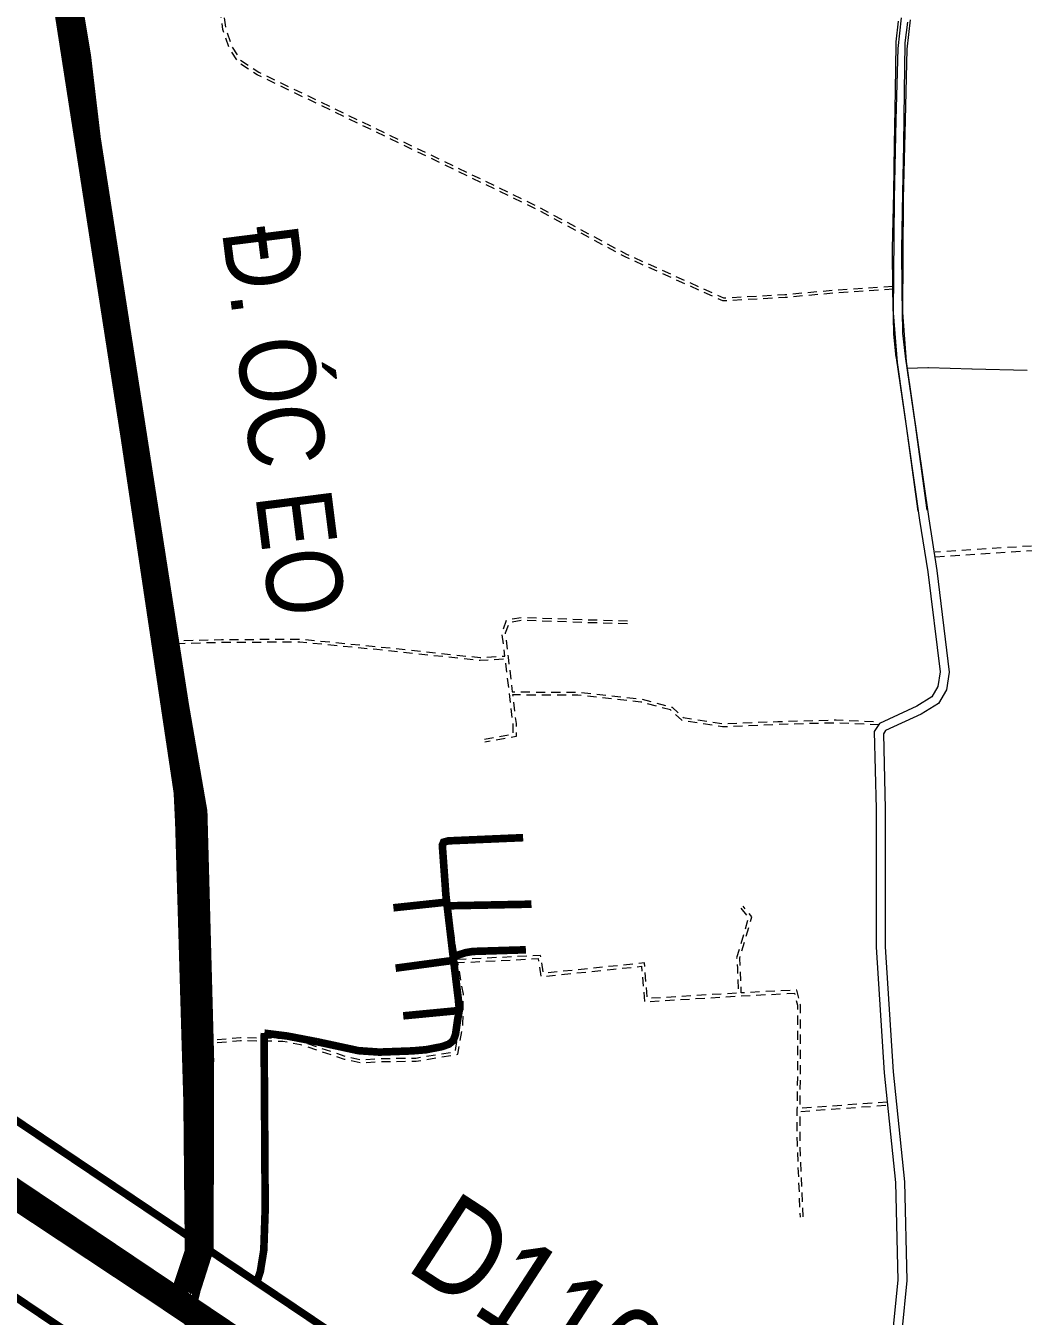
# Model space of a CAD drawing. Header units: metres. Extents: x 556238 to 587446, y 1177111 to 1219372.
# Drawn here: x 578225 to 578881, y 1196244 to 1197093 of the extents above; entities that cross this region are included whole.
import ezdxf
from ezdxf.enums import TextEntityAlignment as Align

# ---------------------------------------------------------------- set-up
doc = ezdxf.new("R2010")
doc.units = ezdxf.units.M
doc.header["$MEASUREMENT"] = 0
doc.set_wipeout_variables(frame=1)
for name, pattern in [('ACAD_ISO03W100', [30, 12, -18]), ('CONTINOUS', [0]), ('DASHED2', [0.375, 0.25, -0.125]), ('HIDDEN2', [4.7625, 3.175, -1.5875]), ('Xr_Nen GT$0$MON', [10, 6, -4])]:
    doc.linetypes.add(name, pattern=pattern)
doc.layers.add('DUONG GIAO THONG', color=7, linetype='Continuous')
for name, color, linetype, lineweight in [('Pipe _Existing_PHL', 4, 'HIDDEN2', 30), ('Pipe Existing', 1, 'ACAD_ISO03W100', 60), ('PMV_TEXT', 3, 'CONTINOUS', 25), ('Text ten duong', 150, 'Continuous', 15), ('Xr_Nen GT$0$DUONG BT-NEN BT', 38, 'Continuous', 0), ('Xr_Nen GT$0$DUONG NHUA', 38, 'Continuous', 0), ('Xr_Nen GT$0$DUONG_DA', 38, 'Xr_Nen GT$0$MON', 0)]:
    doc.layers.add(name, color=color, linetype=linetype, lineweight=lineweight)
doc.styles.add('CL_G', font='Vhelvcn.ttf')
doc.styles.add('VNI-Helve-Condense_G', font='Vhelvcn.ttf')

# ---------------------------------------------------------------- blocks, each defined once
blk = doc.blocks.new('GT CHINH')
at = {"layer": 'DUONG GIAO THONG', "color": 9, "ltscale": 5, "const_width": 17.5}
for points in [[(14272.4, -3845.11), (13773.35, -3509.42), (13587.02, -3383.26), (13238.41, -3149.82), (12809.47, -2861.52), (12472.39, -2635.02), (12056.71, -2354.7), (11788.45, -2174.34), (11758.47, -2144.36), (11756.84, -2087.49)], [(12763.4, -702.03), (12769.32, -709.08), (12782.39, -725.31), (12792.44, -745.11), (12799.99, -769.16), (12801.86, -787.41), (12860.39, -1038.14), (12891.14, -1304.87), (12904.95, -1644.19), (12854.86, -1988.62), (12853.43, -2049.23), (12938.52, -2595.77), (12944.72, -2725.99), (12946.53, -2912.14), (12937.94, -2937.84)]]:
    blk.add_lwpolyline(points, dxfattribs=at)

msp = doc.modelspace()

# ---------------------------------------------------------------- linework, layer by layer
at = {"layer": 'Xr_Nen GT$0$DUONG BT-NEN BT', "flags": 128}
msp.add_lwpolyline([(578804.53223, 1196867.53787), (578818.06227, 1196867.90405, -0.014233341), (578818.5461, 1196867.90342), (578847.08011, 1196867.05386, 0.002551547), (578847.19745, 1196867.05097), (578883.56617, 1196866.33955, 0.026478695)], format="xyb", dxfattribs=at)
at = {"layer": 'Xr_Nen GT$0$DUONG NHUA', "flags": 128}
for points in [[(578800.68757, 1197097.85019), (578798.29536, 1197077.67503), (578797.1201, 1197030.84271), (578795.9489, 1196979.1757), (578795.43135, 1196903.98786), (578797.87596, 1196871.29862), (578812.76051, 1196767.6112), (578818.16839, 1196733.69868), (578826.18263, 1196667.89694), (578824.68411, 1196658.25115), (578820.67045, 1196651.41293), (578810.98414, 1196645.35641), (578786.25376, 1196633.99251), (578782.89315, 1196628.7873), (578784.11097, 1196577.86861), (578784.10436, 1196486.85321), (578789.40038, 1196404.40762), (578796.86648, 1196332.30563), (578798.32092, 1196267.95245), (578795.09459, 1196235.45226)], [(578806.57215, 1197096.52224), (578804.28647, 1197077.2456), (578803.11839, 1197030.69946), (578801.94844, 1196979.08706), (578801.43289, 1196904.19127), (578803.84404, 1196871.94938), (578818.69299, 1196768.50997), (578824.11098, 1196734.5341), (578832.23912, 1196667.79722), (578830.43745, 1196656.20015), (578825.09973, 1196647.10608), (578813.83893, 1196640.06508), (578790.34672, 1196629.27014), (578788.93559, 1196627.08445), (578790.11097, 1196577.94013), (578790.10438, 1196487.04551), (578795.38054, 1196404.90912), (578802.85949, 1196332.68303), (578804.32763, 1196267.72303), (578801.01741, 1196234.37774)], [(578367.97807, 1196214.58284), (578296.32837, 1196262.38608), (578232.68429, 1196306.59191), (578167.40577, 1196349.05339)], [(578202.02248, 1196346.08321), (578277.70494, 1196295.43063), (578348.7579, 1196247.70788), (578422.69091, 1196198.24327), (578505.82647, 1196143.19299), (578595.51693, 1196082.0385), (578664.30867, 1196035.64346), (578744.15064, 1195981.48058), (578824.64663, 1195928.05079), (578927.66652, 1195858.23695), (579027.26231, 1195792.41219), (579080.356, 1195757.024), (579123.82003, 1195725.42209), (579167.33, 1195698.21), (579213.24214, 1195667.3499), (579263.82824, 1195632.09143), (579331.75039, 1195585.44929), (579425.86248, 1195522.33979), (579511.67206, 1195464.77311), (579583.76068, 1195416.27639), (579675.20902, 1195354.46207)]]:
    msp.add_lwpolyline(points, dxfattribs=at)
for points in [[(578811.73263, 1196773.50568), (578804.083, 1196829.4501, 0.002625299), (578804.07265, 1196829.52288), (578797.46119, 1196874.36169, -0.010537296), (578797.3927, 1196874.90528), (578795.81609, 1196889.97427, -0.021172306), (578795.748, 1196891.07263), (578795.20885, 1196918.61807, -0.002385878), (578795.20702, 1196918.74212), (578794.937, 1196945.66983, -0.007598966), (578794.93905, 1196946.06494), (578795.69064, 1196982.96037, 0.000208258), (578795.69076, 1196982.9662), (578796.30714, 1197014.51445, 0.001488036), (578796.30783, 1197014.55611), (578796.78662, 1197049.80319, -0.000405433), (578796.78692, 1197049.82427), (578797.25825, 1197080.82085, -0.025536632), (578797.34613, 1197082.14498), (578798.94416, 1197095.7025, -0.0820955)], [(578817.67732, 1196774.31853), (578810.02768, 1196830.26295, 0.002625299), (578810.00847, 1196830.39811), (578803.39701, 1196875.23693, -0.010537296), (578803.36013, 1196875.52963), (578801.78352, 1196890.59863, -0.021172306), (578801.74685, 1196891.19005), (578801.20771, 1196918.73549, -0.002385878), (578801.20672, 1196918.80228), (578800.9367, 1196945.72999, -0.007598966), (578800.9378, 1196945.94274), (578801.6894, 1196982.83817, 0.000208258), (578801.68961, 1196982.84899), (578802.30599, 1197014.39725, 0.001488036), (578802.30727, 1197014.47462), (578802.78606, 1197049.72169, -0.000405433), (578802.78623, 1197049.73305), (578803.25756, 1197080.72962, -0.025536632), (578803.30487, 1197081.44261), (578804.90291, 1197095.00014, -0.0820955)]]:
    msp.add_lwpolyline(points, format="xyb", dxfattribs=at)
at = {"layer": 'Xr_Nen GT$0$DUONG_DA', "flags": 128}
for points in [[(578392.46424, 1197278.92912), (578409.45719, 1197279.62762), (578413.49005, 1197280.63458), (578417.16684, 1197282.30967), (578418.63269, 1197284.41774), (578420.07062, 1197294.71473), (578422.59509, 1197338.79046), (578421.89743, 1197347.1668), (578405.15929, 1197348.65576), (578363.28932, 1197351.24836), (578330.1276, 1197351.24816), (578295.91894, 1197350.89674), (578271.37414, 1197351.4757), (578259.57371, 1197273.92982), (578255.55412, 1197245.65152), (578259.69166, 1197244.71179), (578298.42302, 1197239.22957), (578307.63146, 1197231.70494), (578336.9536, 1197184.44461), (578355.15314, 1197144.49054), (578353.88992, 1197107.36448), (578356.37993, 1197090.61294), (578360.57548, 1197078.66464), (578366.02612, 1197070.0915), (578377.9601, 1197062.16839), (578560.0642, 1196974.64369), (578619.85346, 1196942.56666), (578683.72662, 1196913.78768), (578724.17487, 1196915.97958), (578756.0369, 1196918.91205), (578795.47818, 1196921.57522)], [(578795.61292, 1196919.57977), (578756.19594, 1196916.91823), (578724.32068, 1196913.98454), (578683.34881, 1196911.76428), (578618.96885, 1196940.7716), (578559.1578, 1196972.86031), (578376.96908, 1197060.42569), (578364.56616, 1197068.66014), (578358.76452, 1197077.78536), (578354.4297, 1197090.13026), (578351.88489, 1197107.25052), (578353.13832, 1197144.08901), (578335.18661, 1197183.49901), (578306.10777, 1197230.36721), (578297.58987, 1197237.32756), (578259.32941, 1197242.74313), (578255.27171, 1197243.66473), (578250.41732, 1197209.51349), (578248.6721, 1197151.46741), (578261.78492, 1197074.56638), (578270.57974, 1196990.34398), (578279.71106, 1196927.6851), (578301.22879, 1196804.3184), (578310.23659, 1196744.98774), (578318.31921, 1196688.22313), (578353.46627, 1196689.15493), (578405.06759, 1196689.48446), (578455.86122, 1196684.5161), (578523.59454, 1196677.33903), (578539.96099, 1196678.32134), (578538.05681, 1196693.62012), (578541.16905, 1196702.10504), (578551.47545, 1196703.82063), (578591.11092, 1196702.28992), (578620.56634, 1196701.51314)], [(578041.46888, 1197028.46786), (578038.4007, 1197014.58239), (578027.74825, 1197007.86284), (578004.52817, 1197003.94096), (577989.87594, 1197003.40947), (577983.60436, 1197005.95634), (577980.09855, 1197010.06378), (577975.79105, 1197029.61967), (577970.87694, 1197042.19335), (577969.97271, 1197067.33193), (577977.47135, 1197070.96954), (578044.47855, 1197085.28273), (578045.21562, 1197091.59196), (578046.01838, 1197100.14423), (578052.53923, 1197106.20259), (578063.86432, 1197109.87214), (578076.28629, 1197120.37636), (578081.93293, 1197129.90204), (578118.13729, 1197131.77611), (578179.18956, 1197138.87314), (578214.47386, 1197138.35144), (578227.80642, 1197139.63586), (578244.9931, 1197149.24627), (578257.82003, 1197074.02191), (578266.60982, 1196989.84764), (578275.76094, 1196927.0529), (578297.28072, 1196803.67446), (578306.27913, 1196744.40559), (578314.51689, 1196686.55146), (578326.19878, 1196628.20012), (578333.97169, 1196577.21736), (578335.88135, 1196519.80332), (578336.68407, 1196425.17603), (578337.44924, 1196335.26103), (578338.18287, 1196303.08119), (578338.09776, 1196286.33127), (578329.50764, 1196260.63732)], [(578620.51362, 1196699.51384), (578591.04596, 1196700.29094), (578551.60237, 1196701.81424), (578542.64583, 1196700.32335), (578540.10134, 1196693.3863), (578542.07734, 1196677.51051), (578544.79037, 1196654.72688), (578587.93939, 1196654.54286), (578629.78974, 1196650.04909), (578649.93777, 1196644.64641), (578657.1636, 1196637.95967), (578683.24679, 1196633.74283), (578719.52084, 1196635.29907), (578757.82895, 1196636.33529), (578786.30091, 1196634.9914)], [(578526.44609, 1196623.69929), (578545.27705, 1196626.99555), (578545.2563, 1196633.89962), (578540.20353, 1196676.33229), (578523.54877, 1196675.33268), (578455.65849, 1196682.52638), (578404.97638, 1196687.48384), (578353.49916, 1196687.1551), (578318.66032, 1196686.23147), (578330.13913, 1196628.89454), (578337.96162, 1196577.58657), (578339.88079, 1196519.88678), (578340.68393, 1196425.20997), (578341.44885, 1196335.32364), (578342.1831, 1196303.11662), (578342.09445, 1196285.67043), (578332.95187, 1196258.32401)], [(578786.20661, 1196632.99363), (578757.80881, 1196634.33401), (578719.59074, 1196633.30023), (578683.12884, 1196631.73593), (578656.24836, 1196636.08167), (578648.94225, 1196642.8427), (578629.42177, 1196648.0771), (578587.82807, 1196652.54331), (578545.02864, 1196652.72584), (578547.25594, 1196634.02128), (578547.28211, 1196625.31611), (578526.79094, 1196621.72925)], [(578340.60326, 1196425.3085), (578366.02592, 1196427.56231), (578393.96654, 1196427.13036), (578406.0529, 1196424.84855), (578434.71569, 1196415.30713), (578445.40769, 1196412.97918), (578460.58181, 1196413.75923), (578481.30252, 1196414.00214), (578507.3072, 1196418.25112), (578510.3644, 1196436.96238), (578510.60027, 1196455.94533), (578506.30881, 1196480.84785), (578499.75473, 1196529.4065)], [(578695.02752, 1196512.61617), (578700.15146, 1196506.42346), (578692.37615, 1196479.91139), (578692.89774, 1196473.05283), (578693.4146, 1196456.78685), (578633.55792, 1196453.11565), (578631.69289, 1196476.53175), (578611.24704, 1196474.43038), (578565.35363, 1196469.75685), (578563.4551, 1196481.48458), (578508.7034, 1196478.72916), (578508.28596, 1196481.15154), (578501.73676, 1196529.67402)], [(578791.4349, 1196385.06611), (578734.07243, 1196380.95028), (578734.40154, 1196408.25425), (578734.30199, 1196449.11802), (578731.86609, 1196458.75127), (578695.41205, 1196456.89885), (578694.89533, 1196473.16047), (578694.39808, 1196479.69895), (578702.36958, 1196506.87998), (578696.56844, 1196513.89114)], [(578340.77987, 1196423.31632), (578366.09896, 1196425.56095), (578393.76409, 1196425.13326), (578405.54926, 1196422.9083), (578434.18559, 1196413.37569), (578445.24341, 1196410.9681), (578460.64489, 1196411.75983), (578481.47648, 1196412.00404), (578509.04912, 1196416.50921), (578512.36238, 1196436.78773), (578512.6024, 1196456.10406), (578509.04553, 1196476.74385), (578561.76699, 1196479.39709), (578563.68061, 1196467.57614), (578611.44966, 1196472.44067), (578629.86168, 1196474.33301), (578631.72016, 1196450.99918), (578694.52513, 1196454.8512), (578730.32927, 1196456.67059), (578732.3026, 1196448.86668), (578732.40151, 1196408.26387), (578732.05939, 1196379.87441), (578732.05939, 1196379.87441), (578732.07329, 1196357.11646), (578734.10469, 1196309.47698)], [(578736.10287, 1196309.56218), (578734.07326, 1196357.15969), (578734.05996, 1196378.94425), (578791.57803, 1196383.07124)]]:
    msp.add_lwpolyline(points, dxfattribs=at)
for points in [[(579167.82502, 1196853.44932), (579165.79509, 1196835.29182, 0.014671949), (579165.77347, 1196835.02867), (579161.87125, 1196760.98102, 0.346814386), (579165.08639, 1196756.42968), (579205.24069, 1196744.52972, -0.382204781), (579206.29089, 1196742.82654), (579196.04974, 1196685.7708, 0.363945665), (579198.92653, 1196680.75205), (579233.43732, 1196668.06764, 0.043783585), (579234.19652, 1196667.86184), (579290.92655, 1196657.70275, 0.046156236), (579291.75261, 1196657.6324), (579314.27796, 1196657.79671, -0.024382181), (579314.42404, 1196657.79065), (579332.5291, 1196656.15286, -0.44121913), (579333.86931, 1196654.38816), (579321.92228, 1196589.29964, -0.368495171), (579320.41249, 1196588.07084), (579292.93291, 1196588.70177, 0.388625743), (579288.35736, 1196584.70189), (579280.17441, 1196511.35241, -0.219548877), (579279.52469, 1196510.27668), (579270.43513, 1196504.12183, 0.181936771), (579268.60454, 1196501.53389), (579256.88342, 1196456.69953, -0.533535136), (579252.17649, 1196455.06169), (579205.73966, 1196490.02509, -0.001692984), (579205.72077, 1196490.03941), (579119.56923, 1196555.82381, 0.004124192), (579119.48348, 1196555.88818), (579013.49365, 1196634.08712, 0.002539792), (579013.44032, 1196634.12606), (578956.03691, 1196675.58415, -0.02168007), (578955.7989, 1196675.77227), (578926.0615, 1196701.44601, 0.02075665), (578925.6389, 1196701.78128), (578899.89134, 1196720.52181, -0.219092495), (578898.46191, 1196723.0758), (578896.73868, 1196744.87663, 0.40976415), (578889.84535, 1196750.85127), (578822.92461, 1196746.58499)], [(578823.11548, 1196743.59107), (578890.03621, 1196747.85735, -0.40976415), (578893.74801, 1196744.64023), (578895.47124, 1196722.83941, 0.219092495), (578898.1259, 1196718.09627), (578923.87346, 1196699.35575, -0.02075665), (578924.10101, 1196699.17522), (578953.83842, 1196673.50147, 0.02168007), (578954.28044, 1196673.15211), (579011.68384, 1196631.69402, -0.002539792), (579011.71256, 1196631.67306), (579117.70239, 1196553.47412, -0.004124192), (579117.74856, 1196553.43946), (579203.9001, 1196487.65505, 0.001692984), (579203.93518, 1196487.62846), (579284.20493, 1196427.19143, 0.125560537), (579287.17066, 1196425.95305), (579381.06386, 1196412.17111), (579426.42935, 1196410.07208, -0.419264929), (579429.28466, 1196406.88506), (579427.29847, 1196375.62479, -0.415609091), (579423.56695, 1196372.35486), (579382.80673, 1196375.1396, 0.404187878), (579375.89784, 1196369.32022), (579371.94953, 1196330.95959, 0.004630781), (579371.93831, 1196330.83972), (579369.60885, 1196303.18715)]]:
    msp.add_lwpolyline(points, format="xyb", dxfattribs=at)

# ---------------------------------------------------------------- next in the draw order: block references
at = {"layer": 'DUONG GIAO THONG'}
msp.add_blockref('GT CHINH', (565391.56753, 1199198.47471), dxfattribs=at)

# ---------------------------------------------------------------- next in the draw order: linework, layer by layer
at = {"layer": 'Pipe _Existing_PHL', "color": 5, "linetype": 'DASHED2', "ltscale": 500, "const_width": 5, "flags": 128}
for points in [[(578819.87793, 1195968.63032), (577352.13792, 1196955.59379)], [(578322.46883, 1196186.59623), (578106.1083, 1196332.10746), (578046.24695, 1196360.29649), (577353.30257, 1196826.61505)], [(578416.47542, 1196424.7204), (578443.62178, 1196418.86789), (578457.38162, 1196417.92746), (578479.00023, 1196418.72857), (578487.97895, 1196419.48105), (578498.63694, 1196421.54015), (578503.13715, 1196423.19079), (578505.95746, 1196425.492), (578507.43148, 1196429.57225), (578508.86272, 1196439.46251), (578509.97211, 1196445.62967), (578509.26021, 1196452.79868), (578508.11919, 1196462.19805), (578505.47438, 1196484.1062), (578501.09448, 1196521.24262), (578498.77399, 1196553.90236), (578499.60185, 1196555.95799), (578502.72291, 1196556.80869), (578551.92135, 1196558.91332)], [(578501.64894, 1196516.54145), (578466.58854, 1196512.80347)], [(578501.93793, 1196514.0911), (578557.41127, 1196515.18999)], [(578505.87835, 1196480.75997), (578514.27698, 1196483.35527), (578518.87269, 1196484.11388), (578553.72688, 1196485.20082)], [(578506.18235, 1196478.24182), (578468.0514, 1196473.11966)], [(578509.91019, 1196445.28544), (578473.04274, 1196441.76018)], [(578376.64616, 1196266.33726), (578379.03726, 1196273.61834), (578381.32739, 1196287.73539), (578382.24452, 1196314.75919), (578381.54696, 1196426.3357), (578381.6918, 1196430.52803)], [(578381.68693, 1196430.38699), (578396.61919, 1196428.52525), (578416.47542, 1196424.7204)]]:
    msp.add_lwpolyline(points, dxfattribs=at)
at = {"layer": 'Pipe Existing', "color": 1, "linetype": 'DASHED2', "ltscale": 500, "const_width": 5, "flags": 128}
for points in [[(578036.97297, 1200049.0057), (578047.97646, 1200021.63503), (577903.34221, 1199963.86781), (577855.00199, 1199948.95738), (577678.6992, 1199878.77718), (577481.52544, 1199805.26816), (577683.81879, 1199480.86737), (577854.95789, 1199211.37625), (578014.47049, 1198958.72877), (578025.16794, 1198939.54106), (578146.1684, 1198518.67902), (578184.01478, 1198454.23644), (578190.81533, 1198429.23257), (578194.32527, 1198409.06525), (578215.53501, 1198334.51687), (578243.18182, 1198216.93441), (578252.08633, 1198180.01651), (578259.2048, 1198159.84129), (578259.2048, 1198159.84129), (578267.62417, 1198103.20545), (578276.07738, 1197991.74642), (578279.80916, 1197936.34108), (578284.98698, 1197893.78022), (578294.14558, 1197755.61169), (578294.59746, 1197678.18704), (578301.55356, 1197499.62854), (578274.54563, 1197351.40089), (578253.63897, 1197209.49342), (578252.18489, 1197150.91839), (578265.18169, 1197073.20796), (578275.21407, 1196988.52105), (578283.70044, 1196925.03669), (578322.69953, 1196686.33855), (578341.75617, 1196576.28593), (578346.18899, 1196413.7819), (578345.84664, 1196288.10771), (578337.27914, 1196261.20818)], [(578310.2263, 1196254.79986), (578310.2263, 1196254.79986), (577376.21858, 1196873.34461)], [(578345.74868, 1196298.67232), (578333.46291, 1196298.55453)], [(578337.27914, 1196261.20818), (578326.15579, 1196215.07758), (578316.19329, 1196137.17525), (578314.49531, 1196115.48656), (578298.29861, 1196042.27958), (578293.40491, 1196019.23523), (578286.25568, 1195982.40686), (578283.64908, 1195953.08329), (578274.8227, 1195903.9174), (578267.91264, 1195875.19572), (578264.33929, 1195848.05787), (578250.16009, 1195785.83629), (578240.1509, 1195738.3981), (578228.23523, 1195685.00796), (578220.72759, 1195663.19067), (578212.86224, 1195617.7857), (578204.16494, 1195576.09874), (578199.99606, 1195559.67314), (578198.61346, 1195539.54292), (578197.30089, 1195530.50169), (578194.58191, 1195527.50353), (578190.36291, 1195527.03508), (578111.28272, 1195538.32155), (578105.33759, 1195531.77393), (578108.16756, 1195456.33662), (578115.96424, 1195412.66108), (578133.36555, 1195361.36098), (578140.18973, 1195338.95474), (578145.7139, 1195315.08731), (578160.55197, 1195264.52272), (578169.44813, 1195131.68401), (578165.9291, 1195024.2104), (578159.61289, 1194944.96391), (578154.86404, 1194915.60124), (578126.27402, 1194835.1743), (578118.95859, 1194765.08653), (578102.21946, 1194628.47092), (578102.21946, 1194628.47092), (578099.46075, 1194624.09154), (578076.86994, 1194638.24081)]]:
    msp.add_lwpolyline(points, dxfattribs=at)
at = {"layer": 'Pipe Existing', "color": 1, "linetype": 'DASHED2', "ltscale": 500, "const_width": 5, "elevation": 1.937, "flags": 128}
msp.add_lwpolyline([(577935.86715, 1198192.8783), (577941.88828, 1198188.80574), (578007.8377, 1198174.09443), (578114.22214, 1198160.96109), (578185.65492, 1198153.87907), (578255.61938, 1198154.01402), (578276.281, 1197874.54774), (578291.51143, 1197506.19534), (578243.9164, 1197216.31865), (578241.01664, 1197147.39747), (578324.96571, 1196585.39155), (578333.77448, 1196288.03685), (578318.28257, 1196249.18303)], dxfattribs=at)

# ---------------------------------------------------------------- next in the draw order: texts
at = {"layer": 'Text ten duong', "color": 5, "linetype": 'Continuous', "lineweight": 13, "style": 'CL_G'}
msp.add_text('Ñ. OÙC EO', height=50, rotation=277.20459567, dxfattribs=at).set_placement((578394.6825, 1196832.91988), align=Align.MIDDLE_CENTER)

# ---------------------------------------------------------------- next in the draw order: wipeouts: each hides what was drawn before it
at = {"color": 7}
msp.add_wipeout([(578491.95357, 1196365.98013), (578431.97712, 1196273.76937), (578665.69088, 1196121.75542), (578725.66733, 1196213.96619)], dxfattribs=at).dxf.layer = 'PMV_TEXT'

# ---------------------------------------------------------------- next in the draw order: linework, layer by layer
at = {"layer": 'Pipe Existing', "color": 1, "linetype": 'DASHED2', "ltscale": 500, "const_width": 5, "flags": 128}
msp.add_lwpolyline([(578310.2263, 1196254.79986), (578781.3468, 1195938.40876), (579143.77259, 1195694.71269)], dxfattribs=at)

# ---------------------------------------------------------------- next in the draw order: texts
at = {"layer": 'PMV_TEXT', "color": 7, "style": 'VNI-Helve-Condense_G'}
msp.add_text('D110', height=62.5, rotation=326.95890143, dxfattribs=at).set_placement((578473.44456, 1196275.61277))

doc.saveas('drawing.dxf')
